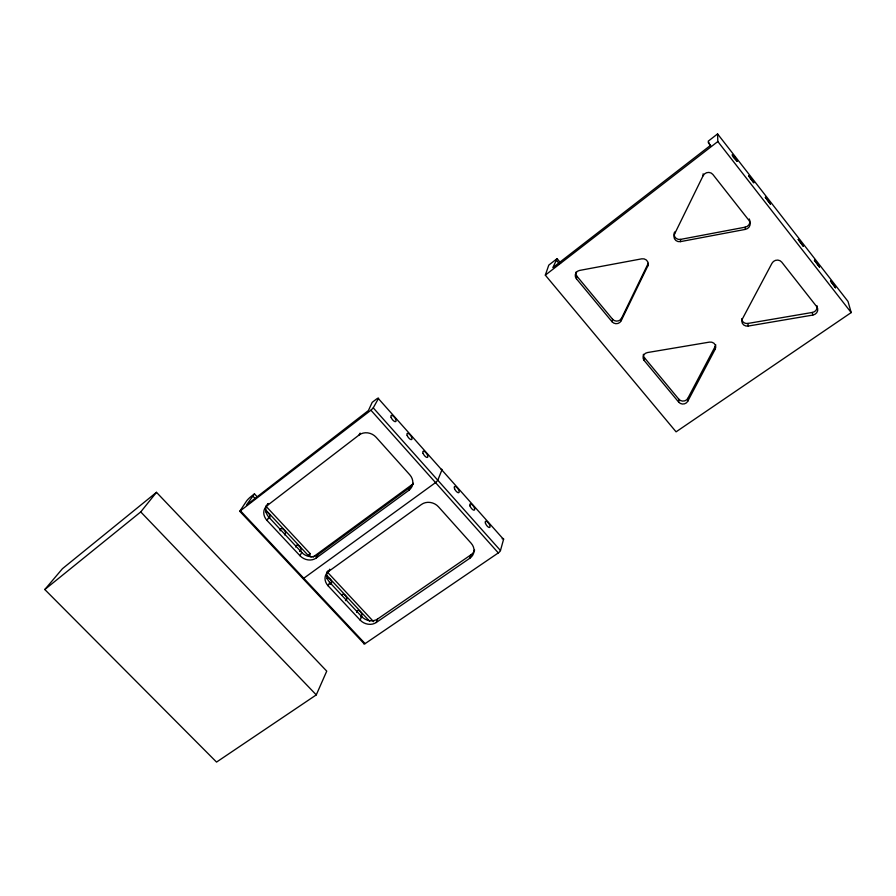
<?xml version="1.0" encoding="UTF-8"?>
<svg xmlns="http://www.w3.org/2000/svg" width="896" height="896" viewBox="0 0 896 896"><rect width="100%" height="100%" fill="white"/><g stroke="black" fill="none" stroke-linecap="round" stroke-linejoin="round"><path stroke-width="1.34" d="M703.091 175.773A5.813 5.51 -29.8 0 1 712.869 174.462L749.134 220.618A5.779 5.398 -23.5 0 1 745.338 229.398L680.445 241.629A5.622 5.354 -17.8 0 1 674.475 234.181L703.091 175.773L703.114 173.824M643.384 354.278A5.32 4.939 -1 0 0 644.459 357.728L644.157 360.472L678.686 402.136A5.32 4.861 -1.8 0 0 687.736 401.274L687.826 398.35L715.154 346.483A5.432 5.006 -7.9 0 0 715.691 344.702M678.686 402.136L678.821 399.213L644.459 357.728M680.445 241.629L680.579 239.389A5.589 5.32 -18.1 0 1 674.397 232.546M674.475 234.181L674.632 231.974M576.005 272.07A5.354 5.152 4.2 0 0 577.058 276.36L576.408 278.734L612.08 321.776A5.365 5.062 0.9 0 0 621.163 320.768L647.696 266.146L647.998 263.805A5.466 5.23 -9.3 0 0 648.234 263.245M621.163 320.768L621.589 318.203L647.998 263.805M612.08 321.776L612.55 319.2L577.058 276.36M254.464 493.875L251.138 496.462A4.693 0.672 -42.7 0 0 246.59 500.987L239.77 511.269L363.933 643.541A2.318 0.627 -43.6 0 0 365.098 643.63L498.31 552.91A2.43 0.706 -41.7 0 0 500.472 550.514L503.563 539.37L378.392 398.597A4.917 0.75 -41.7 0 0 375.861 399.526L372.176 402.382L368.435 410.536L246.389 505.131L254.464 493.875L257.298 496.922M329.706 569.206L328.608 571.435A11.749 9.934 25.3 0 0 328.082 585.782L360.147 620.088A11.659 9.789 22.9 0 0 376.208 622.518L469.851 558.219L470.915 554.848A12.074 10.506 18.6 0 0 474.611 550.032M557.088 258.653L548.778 265.126L545.317 275.139L676.077 431.838L851.2 312.581L848.008 301.437L717.573 133.918L708.21 141.198L710.181 145.634L552.854 267.59L557.088 258.653L560.65 262.954M376.208 622.518L377.642 618.99L470.915 554.848M360.147 620.088L361.648 616.571L329.728 582.4A11.704 9.912 25.3 0 1 327.746 570.886M268.52 503.496L267.221 505.557A11.939 10.192 30.4 0 0 267.008 520.453L299.958 555.699A11.838 10.058 27.6 0 0 316.142 558.062L408.8 490.358L410.155 487.245A12.219 10.819 24.4 0 0 413.392 483.246M316.277 694.893L326.738 671.138L156.486 492.33L62.44 568.691L44.8 589.523L216.541 762.082L316.277 694.893L140.739 511.918L156.486 492.33M302.714 578.323L303.766 578.267L435.714 482.485L437.752 480.334L441.885 469.997A4.85 1.064 -41.7 0 0 441.19 469.392M328.082 585.782L329.728 582.4M316.142 558.062L317.856 554.758L410.155 487.245M687.736 401.274L715.198 349.205L715.154 346.483M265.798 506.038L310.195 553.661L308.874 556.147L265.261 509.41M299.958 555.699L301.739 552.429A11.782 10.024 27.6 0 0 317.856 554.758M267.221 505.557L359.027 435.042L360.102 433.115M239.77 511.269L371.078 410.077L373.195 407.949L378.392 398.597M267.008 520.453L268.957 517.306A11.883 10.158 30.4 0 1 267.803 503.754M44.8 589.523L140.739 511.918M545.317 275.139L717.83 141.534L717.573 133.918M310.195 553.661L308.851 554.646L311.136 557.099M313.029 557.088L413.437 483.594M328.608 571.435L421.478 504.448A12.208 10.718 21.5 0 1 438.48 506.8L471.162 543.256A12.118 10.539 18.7 0 1 469.851 558.219M680.579 239.389L745.136 227.181A5.746 5.376 -23.8 0 0 749.246 218.938M741.653 318.763A5.544 5.107 -12.9 0 0 747.981 323.434L812.28 312.458A5.69 5.152 -17.3 0 0 817.018 305.726M748.194 326.066L812.829 315.067A5.723 5.186 -17.1 0 0 816.76 306.701L781.715 262.102A5.746 5.298 -19.9 0 0 771.994 263.234L742.414 318.864A5.578 5.13 -12.7 0 0 748.194 326.066L747.981 323.434M240.699 511.056L365.098 643.63M327.118 571.805L373.61 621.678M252.941 496.194L254.834 498.232M326.816 575.366L369.656 621.286M268.957 517.306L301.739 552.429M370.91 410.211L498.31 552.91M373.251 407.859L500.472 550.514M556.528 260.378L559.205 263.603M717.83 141.534L851.2 312.581M708.221 142.542L710.797 145.824M812.28 312.458L812.829 315.067M745.136 227.181L745.338 229.398M295.669 547.053A3.584 2.094 55.1 0 1 297.73 545.238A3.584 2.094 55.1 0 1 300.821 548.643A3.584 2.094 55.1 0 1 299.667 551.477M280.19 530.869A3.595 2.117 54.4 0 1 281.87 528.55A3.595 2.117 54.4 0 1 285.197 531.608A3.595 2.117 54.4 0 1 284.491 534.822M265.686 511.84A3.606 2.128 53.7 0 1 269.629 514.931A3.606 2.128 53.7 0 1 268.307 518.146M359.027 435.042A12.387 11.021 28.1 0 1 376.163 437.304L409.797 474.813A12.275 10.853 24.4 0 1 408.8 490.358M326.603 578.726A3.562 2.072 56.5 0 1 330.814 580.138A3.562 2.072 56.5 0 1 330.142 584.338M341.69 595.336A3.55 2.05 57.2 0 1 345.766 596.075A3.55 2.05 57.2 0 1 345.442 600.611M356.742 612.45A3.539 2.038 57.8 0 1 358.602 610.467A3.539 2.038 57.8 0 1 361.614 613.782A3.539 2.038 57.8 0 1 360.64 616.75M377.642 618.99A11.614 9.766 22.9 0 1 361.648 616.571M502.141 538.754A4.782 1.355 -41.6 0 1 503.563 539.37M687.826 398.35A5.298 4.838 -2 0 1 678.821 399.213M644.157 360.472A5.342 4.962 -0.8 0 1 647.45 352.554L709.442 342.115A5.466 5.029 -7.6 0 1 715.198 349.205M621.589 318.203A5.331 5.04 0.6 0 1 612.55 319.2M576.408 278.734A5.376 5.174 4.5 0 1 579.544 270.435L641.749 258.832A5.499 5.253 -8.9 0 1 647.696 266.146M748.709 176.019L753.861 182.874L748.776 175.952M830.525 280.974L835.509 287.75L830.525 280.974M737.15 161.258C729.938 155.064 731.091 150.248 737.15 161.258M819.47 267.008L814.464 260.277L819.47 267.008M803.275 246.221L798.246 239.456L803.275 246.221M770.482 204.131L765.363 197.322L770.482 204.131M423.102 453.41A3.763 1.49 53.5 0 0 427.504 457.374A3.763 1.49 53.5 0 0 425.376 452.144A3.763 1.49 53.5 0 0 423.102 453.41M407.198 435.534A3.786 1.501 53.1 0 0 411.645 439.555A3.786 1.501 53.1 0 0 409.55 434.347A3.786 1.501 53.1 0 0 407.198 435.534M391.171 417.525A3.797 1.512 52.7 0 0 395.674 421.602A3.797 1.512 52.7 0 0 393.602 416.405A3.797 1.512 52.7 0 0 391.171 417.525M454.574 488.768A3.741 1.467 54.3 0 0 458.875 492.643A3.741 1.467 54.3 0 0 456.702 487.368A3.741 1.467 54.3 0 0 454.574 488.768M470.019 505.96A3.73 1.456 54.7 0 0 474.275 510.149A3.73 1.456 54.7 0 0 472.427 505.008A3.73 1.456 54.7 0 0 470.019 505.96M485.475 523.32A3.718 1.445 55.1 0 0 489.675 527.464A3.718 1.445 55.1 0 0 487.805 522.301A3.718 1.445 55.1 0 0 485.475 523.32"/></g></svg>
